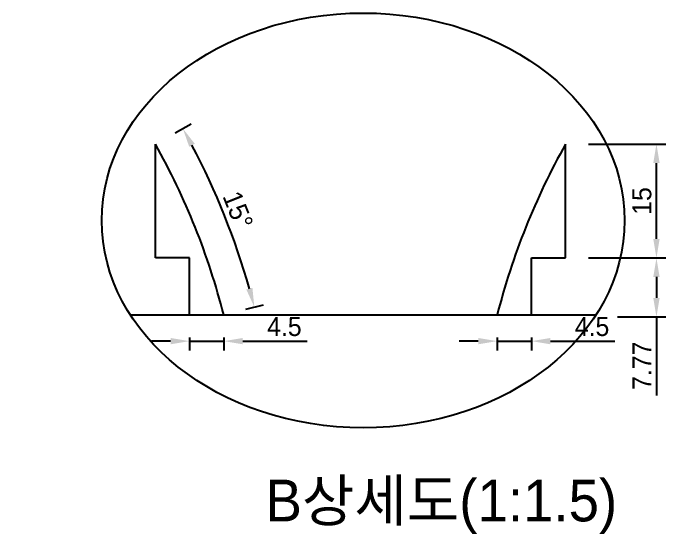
# Model space of a CAD drawing. Header units: millimetres. Extents: x 106 to 2619, y 244 to 1783.
# Drawn here: x 2029.3 to 2115.2, y 765.1 to 833.8 of the extents above; entities that cross this region are included whole.
import ezdxf

# ---------------------------------------------------------------- set-up
doc = ezdxf.new("R2010")
doc.units = ezdxf.units.MM
doc.header["$LTSCALE"] = 0.5
doc.styles.get("Standard").update_dxf_attribs({"font": ''})
doc.styles.get('Standard').set_extended_font_data('Gulim')
doc.dimstyles.new('ISO-25', dxfattribs={"dimtxt": 2.5, "dimasz": 2.5, "dimexe": 1.25, "dimexo": 3, "dimtad": 1, "dimdsep": 46, "dimtxsty": 'Standard', "dimcen": 2.5, "dimclrd": 1, "dimclre": 1, "dimclrt": 5, "dimadec": 0, "dimazin": 0, "dimtfac": 1, "dimtmove": 0, "dimatfit": 3, "dimfxl": 1, "dimtfillclr": 1, "dimarcsym": 0})

# ---------------------------------------------------------------- blocks, each defined once
blk = doc.blocks.new('*D302')
at = {"color": 1, "lineweight": -2, "transparency": 16777216}
for p, q in [((2052.537, 791.005), (2052.537, 789.29)), ((2057.037, 791.005), (2057.037, 789.29)), ((2050.037, 790.54), (2047.537, 790.54)), ((2052.537, 790.54), (2057.037, 790.54)), ((2059.537, 790.54), (2068.004, 790.54))]:
    blk.add_line(p, q, dxfattribs=at)
at = {"color": 1, "transparency": 16777216}
for points in [[(2050.037, 790.956), (2050.037, 790.123), (2052.537, 790.54)], [(2059.537, 790.956), (2059.537, 790.123), (2057.037, 790.54)]]:
    blk.add_solid(points, dxfattribs=at)
at = {"layer": 'Defpoints', "color": 0, "transparency": 16777216}
for p in [(2052.537, 794.005), (2057.037, 794.005), (2057.037, 790.54)]:
    blk.add_point(p, dxfattribs=at)
at = {"color": 5, "transparency": 16777216, "insert": (2065.02, 792.448), "char_height": 2.5, "attachment_point": 5}
blk.add_mtext('4.5', dxfattribs=at)
blk = doc.blocks.new('*D303')
at = {"color": 1, "lineweight": -2, "transparency": 16777216}
for p, q in [((2093.037, 791.005), (2093.037, 789.29)), ((2097.537, 791.005), (2097.537, 789.29)), ((2090.537, 790.54), (2088.037, 790.54)), ((2093.037, 790.54), (2097.537, 790.54)), ((2100.037, 790.54), (2108.504, 790.54))]:
    blk.add_line(p, q, dxfattribs=at)
at = {"color": 1, "transparency": 16777216}
for points in [[(2090.537, 790.956), (2090.537, 790.123), (2093.037, 790.54)], [(2100.037, 790.956), (2100.037, 790.123), (2097.537, 790.54)]]:
    blk.add_solid(points, dxfattribs=at)
at = {"layer": 'Defpoints', "color": 0, "transparency": 16777216}
for p in [(2093.037, 794.005), (2097.537, 794.005), (2097.537, 790.54)]:
    blk.add_point(p, dxfattribs=at)
at = {"color": 5, "transparency": 16777216, "insert": (2105.52, 792.448), "char_height": 2.5, "attachment_point": 5}
blk.add_mtext('4.5', dxfattribs=at)
blk = doc.blocks.new('*D304')
at = {"color": 1, "lineweight": -2, "transparency": 16777216}
for p, q in [((2105.037, 816.505), (2115.25, 816.505)), ((2114, 804.005), (2114, 814.005)), ((2105.037, 801.505), (2115.25, 801.505))]:
    blk.add_line(p, q, dxfattribs=at)
at = {"color": 1, "transparency": 16777216}
for points in [[(2113.583, 814.005), (2114.416, 814.005), (2114, 816.505)], [(2113.583, 804.005), (2114.416, 804.005), (2114, 801.505)]]:
    blk.add_solid(points, dxfattribs=at)
at = {"layer": 'Defpoints', "color": 0, "transparency": 16777216}
for p in [(2102.037, 816.505), (2114, 816.505), (2102.037, 801.505)]:
    blk.add_point(p, dxfattribs=at)
at = {"color": 5, "transparency": 16777216, "insert": (2112.09, 809.005), "char_height": 2.5, "attachment_point": 5, "rotation": 90}
blk.add_mtext('15', dxfattribs=at)
blk = doc.blocks.new('*D305')
at = {"color": 1, "lineweight": -2, "transparency": 16777216}
for p, q in [((2105.037, 801.505), (2115.25, 801.505)), ((2114, 799.005), (2114, 796.231)), ((2108.864, 793.731), (2115.25, 793.731)), ((2114, 793.731), (2114, 783.357))]:
    blk.add_line(p, q, dxfattribs=at)
at = {"color": 1, "transparency": 16777216}
for points in [[(2113.583, 799.005), (2114.416, 799.005), (2114, 801.505)], [(2113.583, 796.231), (2114.416, 796.231), (2114, 793.731)]]:
    blk.add_solid(points, dxfattribs=at)
at = {"layer": 'Defpoints', "color": 0, "transparency": 16777216}
for p in [(2102.037, 801.505), (2105.864, 793.731), (2114, 793.731)]:
    blk.add_point(p, dxfattribs=at)
at = {"color": 5, "transparency": 16777216, "insert": (2112.093, 787.294), "char_height": 2.5, "attachment_point": 5, "rotation": 90}
blk.add_mtext('7.77', dxfattribs=at)
blk = doc.blocks.new('*D306')
at = {"color": 1, "lineweight": -2, "transparency": 16777216}
for p, q in [((2050.653, 817.973), (2052.75, 819.15)), ((2059.944, 794.746), (2062.274, 795.34))]:
    blk.add_line(p, q, dxfattribs=at)
blk.add_arc((1967.084, 771.074), 96.984, 15.77839, 27.82443, dxfattribs=at)
at = {"color": 1, "transparency": 16777216}
for points in [[(2052.489, 816.143), (2053.221, 816.542), (2051.66, 818.538)], [(2060.816, 797.554), (2060.011, 797.337), (2061.063, 795.031)]]:
    blk.add_solid(points, dxfattribs=at)
at = {"layer": 'Defpoints', "color": 0, "transparency": 16777216}
for p in [(2048.037, 816.505), (2058.617, 803.131), (2057.037, 794.005), (1967.084, 771.074)]:
    blk.add_point(p, dxfattribs=at)
at = {"color": 5, "transparency": 16777216, "insert": (2058.905, 807.802), "char_height": 2.5, "attachment_point": 5, "rotation": 291.80141}
blk.add_mtext('15°', dxfattribs=at)

msp = doc.modelspace()

# ---------------------------------------------------------------- linework, layer by layer
for p, q in [((2048.0366, 801.5048), (2048.0366, 816.5048)), ((2102.0366, 801.5048), (2102.0366, 816.5048)), ((2052.5366, 801.5048), (2048.0366, 801.5048)), ((2052.5366, 794.0048), (2052.5366, 801.5048)), ((2097.5366, 794.0048), (2097.5366, 801.5048)), ((2097.5366, 801.5048), (2102.0366, 801.5048)), ((2044.7426, 794.0048), (2052.5366, 794.0048)), ((2052.5366, 794.0048), (2097.5366, 794.0048)), ((2097.5366, 794.0048), (2106.0422, 794.0048))]:
    msp.add_line(p, q)
for centre, start, end in [((1967.0844, 771.0739), 14.301409, 29.301409), ((2182.9889, 771.0739), 150.698591, 165.698591)]:
    msp.add_arc(centre, 92.829, start, end)
at = {"color": 1}
msp.add_ellipse((2075.3924, 806.4391), major_axis=(34.4207, 0), ratio=0.793799, dxfattribs=at)

# ---------------------------------------------------------------- texts
at = {"insert": (2062.5362, 772.2936), "char_height": 5.5, "attachment_point": 1}
msp.add_mtext_dynamic_manual_height_columns('B상세도(1:1.5)', width=58.042975, gutter_width=38.2541, heights=[0], dxfattribs=at)

# ---------------------------------------------------------------- dimensions: what is measured, and where the dimension line sits
dim = msp.add_angular_dim_3p(base=(2058.6169, 803.1307), center=(1967.0844, 771.0739), p1=(2057.0366, 794.0048), p2=(2048.0366, 816.5048), dimstyle='ISO-25')
dim.commit()
dim.dimension.update_dxf_attribs({"geometry": '*D306', "text_midpoint": (2058.9048, 807.8021)})
for base, p2, picture, middle in [((2113.9998, 816.5048), (2102.0366, 816.5048), '*D304', (2112.0898, 809.0048)), ((2113.9998, 793.7311), (2105.8636, 793.7311), '*D305', (2112.0931, 787.2939))]:
    dim = msp.add_linear_dim(base=base, p1=(2102.0366, 801.5048), p2=p2, angle=90, dimstyle='ISO-25')
    dim.commit()
    dim.dimension.update_dxf_attribs({"geometry": picture, "text_midpoint": middle})
for base, p1, p2, picture, middle in [((2057.0366, 790.5395), (2052.5366, 794.0048), (2057.0366, 794.0048), '*D302', (2065.0201, 792.4478)), ((2097.5366, 790.5395), (2093.0366, 794.0048), (2097.5366, 794.0048), '*D303', (2105.5201, 792.4478))]:
    dim = msp.add_linear_dim(base=base, p1=p1, p2=p2, dimstyle='ISO-25')
    dim.commit()
    dim.dimension.update_dxf_attribs({"geometry": picture, "text_midpoint": middle})

doc.saveas('drawing.dxf')
